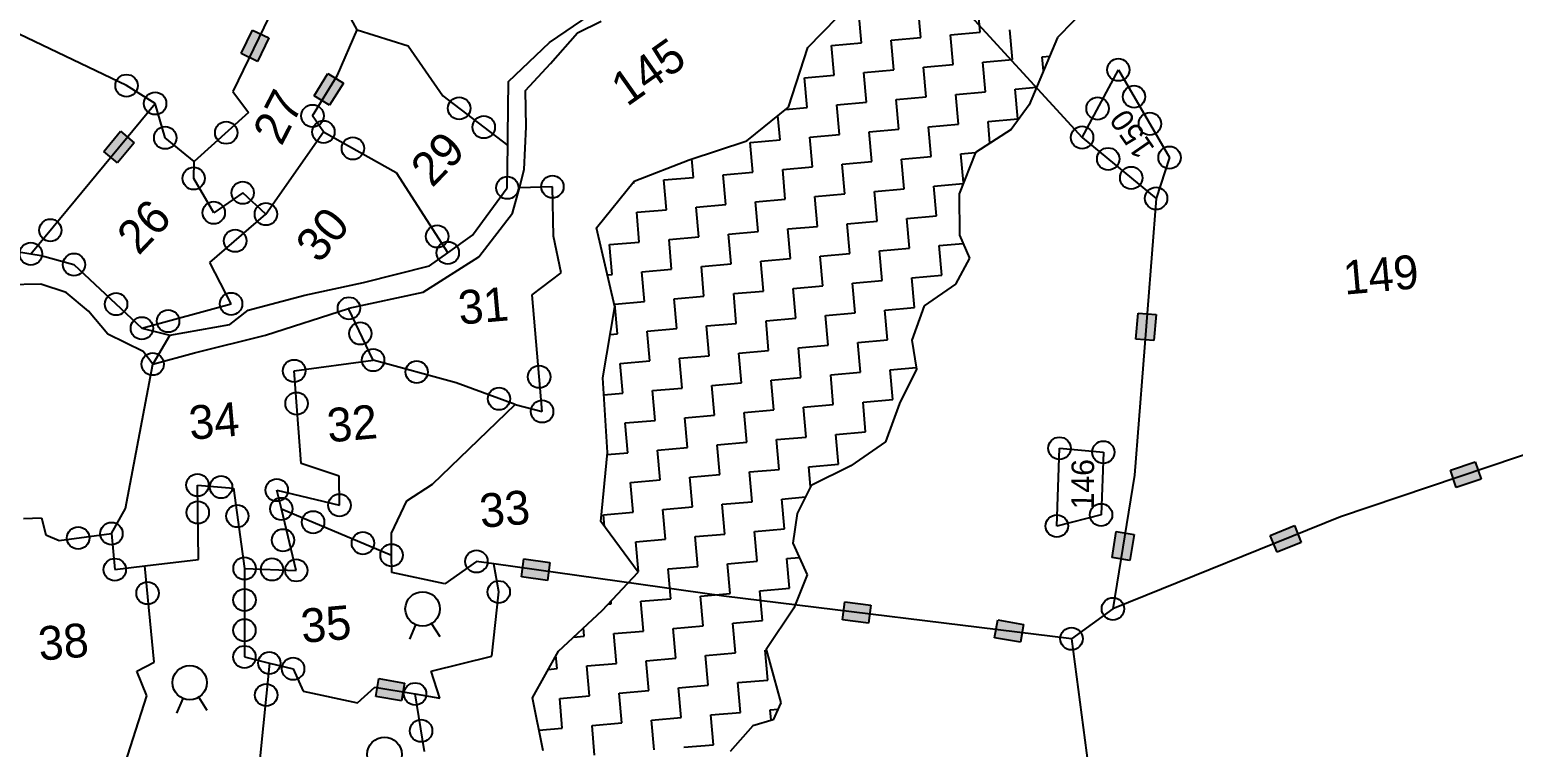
# Model space of a CAD drawing. Header units: metres. Extents: x 308560 to 311884, y 1910163 to 1912950.
# Drawn here: x 309892 to 310720, y 1910908 to 1911308 of the extents above; entities that cross this region are included whole.
import ezdxf

# ---------------------------------------------------------------- set-up
doc = ezdxf.new("R2010")
doc.units = ezdxf.units.M
doc.header["$MEASUREMENT"] = 0
for name, color, linetype in [('OFF', 1, 'Continuous'), ('POLY_HATCH', 12, 'Continuous'), ('POLY_PARCEL', 6, 'Continuous'), ('POLY_WATER', 4, 'Continuous'), ('TEXT_PARCEL', 7, 'Continuous')]:
    doc.layers.add(name, color=color, linetype=linetype)
doc.styles.add('TEXT_MAP', font='')
doc.styles.get('TEXT_MAP').set_extended_font_data('Kruti Dev 050')

msp = doc.modelspace()

# ---------------------------------------------------------------- hatches: boundary and pattern name
for points in [[(310010.48, 1911294.56), (310019.57, 1911290.17), (310025.91, 1911303.31), (310016.82, 1911307.7)], [(310051.21, 1911271.02), (310059.8, 1911265.73), (310067.44, 1911278.16), (310058.85, 1911283.44)], [(309933.77, 1911240), (309941.55, 1911233.57), (309950.84, 1911244.81), (309943.06, 1911251.24)], [(310509.6, 1911135.3), (310519.66, 1911134.51), (310520.8, 1911149.06), (310510.74, 1911149.85)], [(310702.08, 1911057.33), (310698.85, 1911066.9), (310685.03, 1911062.24), (310688.25, 1911052.68)], [(310601.81, 1911021.96), (310598.02, 1911031.31), (310584.5, 1911025.84), (310588.28, 1911016.49)], [(310496.25, 1911013.56), (310506.22, 1911011.97), (310508.53, 1911026.37), (310498.56, 1911027.97)], [(310181.24, 1911000.71), (310182.64, 1911010.71), (310168.2, 1911012.74), (310166.79, 1911002.75)], [(310360.38, 1910977.01), (310361.61, 1910987.03), (310347.12, 1910988.8), (310345.9, 1910978.78)], [(310445.15, 1910966.29), (310446.86, 1910976.23), (310432.49, 1910978.72), (310430.77, 1910968.77)], [(310099.96, 1910933.61), (310101.65, 1910943.56), (310087.26, 1910945.99), (310085.58, 1910936.04)]]:
    msp.add_hatch(color=256).paths.add_polyline_path(points)

# ---------------------------------------------------------------- linework, layer by layer
for p, q in [((310010.48, 1911294.56), (310016.82, 1911307.7)), ((310016.82, 1911307.7), (310025.91, 1911303.31)), ((310025.91, 1911303.31), (310019.57, 1911290.17)), ((310019.57, 1911290.17), (310010.48, 1911294.56)), ((310051.21, 1911271.02), (310058.85, 1911283.44)), ((310058.85, 1911283.44), (310067.44, 1911278.16)), ((310067.44, 1911278.16), (310059.8, 1911265.73)), ((310059.8, 1911265.73), (310051.21, 1911271.02)), ((309933.77, 1911240), (309943.06, 1911251.24)), ((309943.06, 1911251.24), (309950.84, 1911244.81)), ((309941.55, 1911233.57), (309933.77, 1911240)), ((309950.84, 1911244.81), (309941.55, 1911233.57)), ((310509.6, 1911135.3), (310510.74, 1911149.85)), ((310510.74, 1911149.85), (310520.8, 1911149.06)), ((310520.8, 1911149.06), (310519.66, 1911134.51)), ((310519.66, 1911134.51), (310509.6, 1911135.3)), ((310685.03, 1911062.24), (310698.85, 1911066.9)), ((310698.85, 1911066.9), (310702.08, 1911057.33)), ((310688.25, 1911052.68), (310685.03, 1911062.24)), ((310702.08, 1911057.33), (310688.25, 1911052.68)), ((310584.5, 1911025.84), (310598.02, 1911031.31)), ((310598.02, 1911031.31), (310601.81, 1911021.96)), ((310496.25, 1911013.56), (310498.56, 1911027.97)), ((310498.56, 1911027.97), (310508.53, 1911026.37)), ((310508.53, 1911026.37), (310506.22, 1911011.97)), ((310588.28, 1911016.49), (310584.5, 1911025.84)), ((310601.81, 1911021.96), (310588.28, 1911016.49)), ((310506.22, 1911011.97), (310496.25, 1911013.56)), ((310166.79, 1911002.75), (310168.2, 1911012.74)), ((310168.2, 1911012.74), (310182.64, 1911010.71)), ((310182.64, 1911010.71), (310181.24, 1911000.71)), ((310181.24, 1911000.71), (310166.79, 1911002.75)), ((310345.9, 1910978.78), (310347.12, 1910988.8)), ((310347.12, 1910988.8), (310361.61, 1910987.03)), ((310361.61, 1910987.03), (310360.38, 1910977.01)), ((310104.51, 1910967.92), (310107.91, 1910976.02)), ((310121.37, 1910969.29), (310116.71, 1910976.73)), ((310360.38, 1910977.01), (310345.9, 1910978.78)), ((310430.77, 1910968.77), (310432.49, 1910978.72)), ((310432.49, 1910978.72), (310446.86, 1910976.23)), ((310446.86, 1910976.23), (310445.15, 1910966.29)), ((310445.15, 1910966.29), (310430.77, 1910968.77)), ((310085.58, 1910936.04), (310087.26, 1910945.99)), ((310087.26, 1910945.99), (310101.65, 1910943.56)), ((310101.65, 1910943.56), (310099.96, 1910933.61)), ((309974.63, 1910926.81), (309978.03, 1910934.91)), ((309991.49, 1910928.17), (309986.84, 1910935.62)), ((310099.96, 1910933.61), (310085.58, 1910936.04))]:
    msp.add_line(p, q)
for centre, radius in [((310499.77, 1911285.55), 6.24), ((309946.52, 1911276.71), 6.24), ((309962.44, 1911266.78), 6.24), ((310132.05, 1911264.05), 6.24), ((310488.2, 1911263.95), 6.24), ((310508.52, 1911270.55), 6.24), ((310050.24, 1911259.82), 6.24), ((310517.36, 1911255.4), 6.24), ((309968.07, 1911247.62), 6.24), ((310002.1, 1911250.46), 6.24), ((310056.36, 1911250.88), 6.24), ((310145.78, 1911253.58), 6.24), ((310479.54, 1911247.79), 6.24), ((310072.77, 1911241.71), 6.24), ((310494.11, 1911235.81), 6.24), ((310528.35, 1911236.57), 6.24), ((309983.96, 1911224.97), 6.24), ((310506.95, 1911225.24), 6.24), ((310011.3, 1911216.97), 6.24), ((310158.92, 1911219.76), 6.24), ((310184.07, 1911220.32), 6.24), ((309995.14, 1911205.84), 6.24), ((310520.82, 1911213.83), 6.24), ((310024.26, 1911205.04), 6.24), ((309903.99, 1911196.04), 6.24), ((310007.1, 1911190.18), 6.24), ((310119.79, 1911192.64), 6.24), ((309893.14, 1911182.91), 6.24), ((310125.71, 1911183.43), 6.24), ((309917.19, 1911176.89), 6.24), ((309940.65, 1911154.88), 6.24), ((310004.81, 1911155), 6.24), ((310070.56, 1911152.53), 6.24), ((309955.06, 1911141.38), 6.24), ((309969.71, 1911145.39), 6.24), ((310076.93, 1911138.49), 6.24), ((310084.06, 1911123.67), 6.24), ((309961.1, 1911121.39), 6.24), ((310040.02, 1911117.62), 6.24), ((310108.34, 1911117), 6.24), ((310176.69, 1911114.35), 6.24), ((310041.36, 1911099.42), 6.24), ((310154.28, 1911102.11), 6.24), ((310178.32, 1911094.99), 6.24), ((310466.94, 1911074.45), 6.24), ((310491.41, 1911072.25), 6.24), ((309986.06, 1911053.95), 6.24), ((309999.22, 1911052.84), 6.24), ((310030.31, 1911051.13), 6.24), ((310032.86, 1911040.66), 6.24), ((310065.3, 1911042.69), 6.24), ((309986.26, 1911038.69), 6.24), ((310008.31, 1911036.67), 6.24), ((310050.59, 1911033.22), 6.24), ((310490.13, 1911037.33), 6.24), ((309919.52, 1911024.43), 6.24), ((309938.08, 1911026.88), 6.24), ((310465.46, 1911031.12), 6.24), ((310033.78, 1911023.18), 6.24), ((310078.38, 1911021.54), 6.24), ((310012.32, 1911007.45), 6.24), ((310094.36, 1911014.83), 6.24), ((310141.68, 1911011.37), 6.24), ((309939.94, 1911006.79), 6.24), ((310027.64, 1911006.88), 6.24), ((310041.2, 1911006.38), 6.24), ((309958.23, 1910993.7), 6.24), ((310154.12, 1910994.33), 6.24), ((310012.3, 1910989.86), 6.24), ((310111.62, 1910984.88), 9.6), ((310496.77, 1910984.89), 6.24), ((310012.28, 1910972.97), 6.24), ((310473.65, 1910968.25), 6.24), ((310012.27, 1910958.08), 6.24), ((310026.16, 1910954.71), 6.24), ((310039.4, 1910951.51), 6.24), ((309981.74, 1910943.76), 9.6), ((310024.4, 1910936.87), 6.24), ((310107.5, 1910937.45), 6.24), ((310110.8, 1910916.91), 6.24), ((310090.4, 1910903.75), 9.6)]:
    msp.add_circle(centre, radius)
at = {"layer": 'OFF'}
msp.add_line((309970.74, 1911137.51), (309961.1, 1911121.39), dxfattribs=at)
at = {"layer": 'POLY_HATCH'}
for p, q in [((310326.52, 1911297.95), (310351.4, 1911323.52)), ((310483.22, 1911321.38), (310465.79, 1911303.46)), ((310465.79, 1911303.46), (310450.07, 1911265.93)), ((310315.69, 1911264.71), (310326.52, 1911297.95)), ((310292.44, 1911245.96), (310315.69, 1911264.71)), ((310450.07, 1911265.93), (310440.07, 1911252.3)), ((310260.29, 1911235.34), (310292.44, 1911245.96)), ((310440.07, 1911252.3), (310420.11, 1911239.36)), ((310420.11, 1911239.36), (310410.93, 1911216.45)), ((310229.75, 1911223.38), (310260.29, 1911235.34)), ((310208.61, 1911197.39), (310229.75, 1911223.38)), ((310410.93, 1911216.45), (310411.14, 1911193.33)), ((310218.81, 1911153.39), (310208.61, 1911197.39)), ((310411.14, 1911193.33), (310416.69, 1911180.55)), ((310416.69, 1911180.55), (310408.85, 1911166.08)), ((310408.85, 1911166.08), (310391.43, 1911153.88)), ((310212.25, 1911113.84), (310218.81, 1911153.39)), ((310391.43, 1911153.88), (310384.51, 1911134.81)), ((310384.51, 1911134.81), (310387.23, 1911118.67)), ((310214.81, 1911072.13), (310212.25, 1911113.84)), ((310387.23, 1911118.67), (310377.73, 1911099.37)), ((310377.73, 1911099.37), (310369.96, 1911078.14)), ((310211.14, 1911033.58), (310214.81, 1911072.13)), ((310369.96, 1911078.14), (310350.57, 1911064.73)), ((310350.57, 1911064.73), (310328.36, 1911053.67)), ((310328.36, 1911053.67), (310320.6, 1911038.17)), ((310320.6, 1911038.17), (310318.16, 1911021.57)), ((310231.84, 1911005.34), (310211.14, 1911033.58)), ((310318.16, 1911021.57), (310326.23, 1911003.81)), ((310211.79, 1910983.91), (310231.84, 1911005.34)), ((310326.23, 1911003.81), (310318.75, 1910985.21)), ((310187.38, 1910961.35), (310211.79, 1910983.91)), ((310318.75, 1910985.21), (310303.32, 1910962.27)), ((310172.96, 1910935.22), (310187.38, 1910961.35)), ((310303.32, 1910962.27), (310311.41, 1910932.55)), ((310178.9, 1910905.68), (310172.96, 1910935.22)), ((310311.41, 1910932.55), (310307.29, 1910923.09)), ((310307.29, 1910923.09), (310295.86, 1910919.74)), ((310295.86, 1910919.74), (310283.32, 1910905.38))]:
    msp.add_line(p, q, dxfattribs=at)
at = {"layer": 'POLY_HATCH', "linetype": 'Continuous', "ltscale": 10}
for p, q in [((310389.56, 1911303.53), (310388.11, 1911320.11)), ((310422.72, 1911306.45), (310421.26, 1911323.03)), ((310356.41, 1911300.62), (310354.95, 1911317.19)), ((310372.99, 1911302.08), (310389.56, 1911303.53)), ((310406.14, 1911304.99), (310422.72, 1911306.45)), ((310407.6, 1911288.42), (310406.14, 1911304.99)), ((310440.75, 1911291.34), (310439.29, 1911307.91)), ((310339.84, 1911299.16), (310356.41, 1911300.62)), ((310341.29, 1911282.58), (310339.84, 1911299.16)), ((310374.45, 1911285.5), (310372.99, 1911302.08)), ((310391.02, 1911286.96), (310407.6, 1911288.42)), ((310392.48, 1911270.38), (310391.02, 1911286.96)), ((310424.18, 1911289.88), (310440.75, 1911291.34)), ((310425.63, 1911273.3), (310424.18, 1911289.88)), ((310457.33, 1911292.79), (310461.47, 1911293.16)), ((310458.02, 1911284.91), (310457.33, 1911292.79)), ((310324.72, 1911281.12), (310341.29, 1911282.58)), ((310326.18, 1911264.55), (310324.72, 1911281.12)), ((310357.87, 1911284.04), (310374.45, 1911285.5)), ((310359.33, 1911267.46), (310357.87, 1911284.04)), ((310375.91, 1911268.92), (310392.48, 1911270.38)), ((310409.06, 1911271.84), (310425.63, 1911273.3)), ((310410.52, 1911255.27), (310409.06, 1911271.84)), ((310442.21, 1911274.76), (310454.21, 1911275.82)), ((310443.67, 1911258.18), (310442.21, 1911274.76)), ((310314.18, 1911263.49), (310326.18, 1911264.55)), ((310342.75, 1911266.01), (310359.33, 1911267.46)), ((310344.21, 1911249.43), (310342.75, 1911266.01)), ((310377.36, 1911252.35), (310375.91, 1911268.92)), ((310311.06, 1911246.51), (310309.87, 1911260.02)), ((310393.94, 1911253.81), (310410.52, 1911255.27)), ((310395.4, 1911237.23), (310393.94, 1911253.81)), ((310427.09, 1911256.72), (310443.67, 1911258.18)), ((310428.16, 1911244.58), (310427.09, 1911256.72)), ((310294.48, 1911245.05), (310311.06, 1911246.51)), ((310295.94, 1911228.48), (310294.48, 1911245.05)), ((310327.64, 1911247.97), (310344.21, 1911249.43)), ((310329.1, 1911231.39), (310327.64, 1911247.97)), ((310360.79, 1911250.89), (310377.36, 1911252.35)), ((310362.25, 1911234.31), (310360.79, 1911250.89)), ((310378.82, 1911235.77), (310395.4, 1911237.23)), ((310411.98, 1911238.69), (310420.18, 1911239.41)), ((310413.39, 1911222.6), (310411.98, 1911238.69)), ((310262.79, 1911225.56), (310261.88, 1911235.87)), ((310279.37, 1911227.02), (310295.94, 1911228.48)), ((310312.52, 1911229.94), (310329.1, 1911231.39)), ((310313.98, 1911213.36), (310312.52, 1911229.94)), ((310345.67, 1911232.85), (310362.25, 1911234.31)), ((310347.13, 1911216.28), (310345.67, 1911232.85)), ((310380.28, 1911219.2), (310378.82, 1911235.77)), ((310229.11, 1911222.59), (310229.64, 1911222.64)), ((310229.64, 1911222.64), (310229.59, 1911223.19)), ((310246.22, 1911224.1), (310262.79, 1911225.56)), ((310247.67, 1911207.52), (310246.22, 1911224.1)), ((310280.83, 1911210.44), (310279.37, 1911227.02)), ((310396.86, 1911220.65), (310413.19, 1911222.09)), ((310398.32, 1911204.08), (310396.86, 1911220.65)), ((310297.4, 1911211.9), (310313.98, 1911213.36)), ((310298.86, 1911195.32), (310297.4, 1911211.9)), ((310330.55, 1911214.82), (310347.13, 1911216.28)), ((310332.01, 1911198.24), (310330.55, 1911214.82)), ((310363.71, 1911217.74), (310380.28, 1911219.2)), ((310365.17, 1911201.16), (310363.71, 1911217.74)), ((310214.48, 1911204.6), (310214.52, 1911204.61)), ((310214.52, 1911204.61), (310214.52, 1911204.65)), ((310231.1, 1911206.06), (310247.67, 1911207.52)), ((310232.56, 1911189.49), (310231.1, 1911206.06)), ((310264.25, 1911208.98), (310280.83, 1911210.44)), ((310265.71, 1911192.41), (310264.25, 1911208.98)), ((310381.74, 1911202.62), (310398.32, 1911204.08)), ((310315.44, 1911196.78), (310332.01, 1911198.24)), ((310316.9, 1911180.21), (310315.44, 1911196.78)), ((310348.59, 1911199.7), (310365.17, 1911201.16)), ((310350.05, 1911183.13), (310348.59, 1911199.7)), ((310383.2, 1911186.04), (310381.74, 1911202.62)), ((310215.98, 1911188.03), (310232.56, 1911189.49)), ((310217.44, 1911171.45), (310215.98, 1911188.03)), ((310249.13, 1911190.95), (310265.71, 1911192.41)), ((310250.59, 1911174.37), (310249.13, 1911190.95)), ((310282.29, 1911193.87), (310298.86, 1911195.32)), ((310283.74, 1911177.29), (310282.29, 1911193.87)), ((310399.78, 1911187.5), (310413.16, 1911188.68)), ((310401.24, 1911170.93), (310399.78, 1911187.5)), ((310300.32, 1911178.75), (310316.9, 1911180.21)), ((310333.47, 1911181.67), (310350.05, 1911183.13)), ((310334.93, 1911165.09), (310333.47, 1911181.67)), ((310366.62, 1911184.58), (310383.2, 1911186.04)), ((310368.08, 1911168.01), (310366.62, 1911184.58)), ((310214.68, 1911171.21), (310217.44, 1911171.45)), ((310234.02, 1911172.91), (310250.59, 1911174.37)), ((310235.47, 1911156.34), (310234.02, 1911172.91)), ((310267.17, 1911175.83), (310283.74, 1911177.29)), ((310268.63, 1911159.25), (310267.17, 1911175.83)), ((310301.78, 1911162.17), (310300.32, 1911178.75)), ((310384.66, 1911169.47), (310401.24, 1911170.93)), ((310318.36, 1911163.63), (310334.93, 1911165.09)), ((310319.81, 1911147.06), (310318.36, 1911163.63)), ((310351.51, 1911166.55), (310368.08, 1911168.01)), ((310352.97, 1911149.97), (310351.51, 1911166.55)), ((310386.12, 1911152.89), (310384.66, 1911169.47)), ((310218.9, 1911154.88), (310235.47, 1911156.34)), ((310220.36, 1911138.3), (310218.9, 1911154.88)), ((310252.05, 1911157.8), (310268.63, 1911159.25)), ((310253.51, 1911141.22), (310252.05, 1911157.8)), ((310285.2, 1911160.71), (310301.78, 1911162.17)), ((310286.66, 1911144.14), (310285.2, 1911160.71)), ((310303.24, 1911145.6), (310319.81, 1911147.06)), ((310336.39, 1911148.51), (310352.97, 1911149.97)), ((310337.85, 1911131.94), (310336.39, 1911148.51)), ((310369.54, 1911151.43), (310386.12, 1911152.89)), ((310371, 1911134.86), (310369.54, 1911151.43)), ((310216.25, 1911137.94), (310220.36, 1911138.3)), ((310236.93, 1911139.76), (310253.51, 1911141.22)), ((310238.39, 1911123.18), (310236.93, 1911139.76)), ((310270.09, 1911142.68), (310286.66, 1911144.14)), ((310271.55, 1911126.1), (310270.09, 1911142.68)), ((310304.7, 1911129.02), (310303.24, 1911145.6)), ((310321.27, 1911130.48), (310337.85, 1911131.94)), ((310322.73, 1911113.9), (310321.27, 1911130.48)), ((310354.43, 1911133.4), (310371, 1911134.86)), ((310355.88, 1911116.82), (310354.43, 1911133.4)), ((310221.82, 1911121.73), (310238.39, 1911123.18)), ((310223.28, 1911105.15), (310221.82, 1911121.73)), ((310254.97, 1911124.64), (310271.55, 1911126.1)), ((310256.43, 1911108.07), (310254.97, 1911124.64)), ((310288.12, 1911127.56), (310304.7, 1911129.02)), ((310289.58, 1911110.99), (310288.12, 1911127.56)), ((310306.16, 1911112.44), (310322.73, 1911113.9)), ((310339.31, 1911115.36), (310355.88, 1911116.82)), ((310340.77, 1911098.79), (310339.31, 1911115.36)), ((310372.46, 1911118.28), (310387.08, 1911119.57)), ((310373.92, 1911101.7), (310372.46, 1911118.28)), ((310212.84, 1911104.23), (310223.28, 1911105.15)), ((310239.85, 1911106.61), (310256.43, 1911108.07)), ((310241.31, 1911090.03), (310239.85, 1911106.61)), ((310273, 1911109.53), (310289.58, 1911110.99)), ((310274.46, 1911092.95), (310273, 1911109.53)), ((310307.62, 1911095.87), (310306.16, 1911112.44)), ((310324.19, 1911097.33), (310340.77, 1911098.79)), ((310325.65, 1911080.75), (310324.19, 1911097.33)), ((310357.34, 1911100.24), (310373.92, 1911101.7)), ((310358.8, 1911083.67), (310357.34, 1911100.24)), ((310224.73, 1911088.57), (310241.31, 1911090.03)), ((310226.19, 1911072), (310224.73, 1911088.57)), ((310257.89, 1911091.49), (310274.46, 1911092.95)), ((310259.35, 1911074.91), (310257.89, 1911091.49)), ((310291.04, 1911094.41), (310307.62, 1911095.87)), ((310292.5, 1911077.83), (310291.04, 1911094.41)), ((310309.07, 1911079.29), (310325.65, 1911080.75)), ((310342.23, 1911082.21), (310358.8, 1911083.67)), ((310343.69, 1911065.63), (310342.23, 1911082.21)), ((310214.7, 1911070.99), (310226.19, 1911072)), ((310242.77, 1911073.46), (310259.35, 1911074.91)), ((310244.23, 1911056.88), (310242.77, 1911073.46)), ((310275.92, 1911076.37), (310292.5, 1911077.83)), ((310277.38, 1911059.8), (310275.92, 1911076.37)), ((310310.53, 1911062.72), (310309.07, 1911079.29)), ((310327.11, 1911064.17), (310343.69, 1911065.63)), ((310328.08, 1911053.12), (310327.11, 1911064.17)), ((310227.65, 1911055.42), (310244.23, 1911056.88)), ((310229.11, 1911038.84), (310227.65, 1911055.42)), ((310260.8, 1911058.34), (310277.38, 1911059.8)), ((310262.26, 1911041.76), (310260.8, 1911058.34)), ((310293.96, 1911061.26), (310310.53, 1911062.72)), ((310295.42, 1911044.68), (310293.96, 1911061.26)), ((310311.99, 1911046.14), (310325.17, 1911047.3)), ((310212.54, 1911037.39), (310229.11, 1911038.84)), ((310245.69, 1911040.3), (310262.26, 1911041.76)), ((310247.15, 1911023.73), (310245.69, 1911040.3)), ((310278.84, 1911043.22), (310295.42, 1911044.68)), ((310280.3, 1911026.65), (310278.84, 1911043.22)), ((310313.45, 1911029.56), (310311.99, 1911046.14)), ((310213.11, 1911030.89), (310212.54, 1911037.39)), ((310230.57, 1911022.27), (310247.15, 1911023.73)), ((310232.03, 1911005.69), (310230.57, 1911022.27)), ((310263.72, 1911025.19), (310280.3, 1911026.65)), ((310265.18, 1911008.61), (310263.72, 1911025.19)), ((310296.87, 1911028.1), (310313.45, 1911029.56)), ((310298.33, 1911011.53), (310296.87, 1911028.1)), ((310314.91, 1911012.99), (310321.78, 1911013.59)), ((310231.61, 1911005.66), (310232.03, 1911005.69)), ((310248.61, 1911007.15), (310265.18, 1911008.61)), ((310250.06, 1910990.58), (310248.61, 1911007.15)), ((310281.76, 1911010.07), (310298.33, 1911011.53)), ((310283.22, 1910993.49), (310281.76, 1911010.07)), ((310316.37, 1910996.41), (310314.91, 1911012.99)), ((310216.91, 1910987.66), (310216.77, 1910989.24)), ((310233.49, 1910989.12), (310250.06, 1910990.58)), ((310234.95, 1910972.54), (310233.49, 1910989.12)), ((310266.64, 1910992.03), (310283.22, 1910993.49)), ((310268.1, 1910975.46), (310266.64, 1910992.03)), ((310299.79, 1910994.95), (310316.37, 1910996.41)), ((310301.25, 1910978.38), (310299.79, 1910994.95)), ((310215.15, 1910987.5), (310216.91, 1910987.66)), ((310201.8, 1910969.62), (310201.38, 1910974.29)), ((310218.37, 1910971.08), (310234.95, 1910972.54)), ((310251.52, 1910974), (310268.1, 1910975.46)), ((310252.98, 1910957.42), (310251.52, 1910974)), ((310284.68, 1910976.92), (310301.25, 1910978.38)), ((310286.13, 1910960.34), (310284.68, 1910976.92)), ((310195.76, 1910969.09), (310201.8, 1910969.62)), ((310219.83, 1910954.51), (310218.37, 1910971.08)), ((310186.68, 1910951.59), (310186.03, 1910958.91)), ((310236.41, 1910955.96), (310252.98, 1910957.42)), ((310237.87, 1910939.39), (310236.41, 1910955.96)), ((310269.56, 1910958.88), (310286.13, 1910960.34)), ((310271.02, 1910942.31), (310269.56, 1910958.88)), ((310302.71, 1910961.8), (310303.43, 1910961.86)), ((310304.17, 1910945.22), (310302.71, 1910961.8)), ((310181.75, 1910951.15), (310186.68, 1910951.59)), ((310203.25, 1910953.05), (310219.83, 1910954.51)), ((310204.71, 1910936.47), (310203.25, 1910953.05)), ((310221.29, 1910937.93), (310237.87, 1910939.39)), ((310254.44, 1910940.85), (310271.02, 1910942.31)), ((310255.9, 1910924.27), (310254.44, 1910940.85)), ((310287.59, 1910943.77), (310304.17, 1910945.22)), ((310289.05, 1910927.19), (310287.59, 1910943.77)), ((310188.14, 1910935.01), (310204.71, 1910936.47)), ((310189.6, 1910918.44), (310188.14, 1910935.01)), ((310222.75, 1910921.35), (310221.29, 1910937.93)), ((310239.32, 1910922.81), (310255.9, 1910924.27)), ((310240.78, 1910906.24), (310239.32, 1910922.81)), ((310272.48, 1910925.73), (310289.05, 1910927.19)), ((310273.94, 1910909.15), (310272.48, 1910925.73)), ((310305.63, 1910928.65), (310309.87, 1910929.02)), ((310306.15, 1910922.75), (310305.63, 1910928.65)), ((310176.57, 1910917.29), (310189.6, 1910918.44)), ((310206.17, 1910919.89), (310222.75, 1910921.35)), ((310207.63, 1910903.32), (310206.17, 1910919.89)), ((310257.36, 1910907.7), (310273.94, 1910909.15))]:
    msp.add_line(p, q, dxfattribs=at)
at = {"layer": 'POLY_PARCEL'}
for p, q in [((310381.4, 1911355.06), (310479.54, 1911247.79)), ((310075.2, 1911307.8), (310057.8, 1911339.79)), ((309946.52, 1911276.71), (309869.63, 1911313.41)), ((310026.04, 1911315.19), (310005.87, 1911273.41)), ((310064.22, 1911282.55), (310075.2, 1911307.8)), ((310075.2, 1911307.8), (310103.55, 1911298.92)), ((310103.55, 1911298.92), (310123, 1911270.95)), ((310050.24, 1911259.82), (310064.22, 1911282.55)), ((310479.54, 1911247.79), (310499.77, 1911285.55)), ((310499.77, 1911285.55), (310528.35, 1911236.57)), ((309962.44, 1911266.78), (309946.52, 1911276.71)), ((310005.87, 1911273.41), (310014.6, 1911261.68)), ((310123, 1911270.95), (310159.22, 1911243.32)), ((309893.14, 1911182.91), (309962.44, 1911266.78)), ((309968.07, 1911247.62), (309962.44, 1911266.78)), ((310014.6, 1911261.68), (309984.28, 1911234.48)), ((310056.36, 1911250.88), (310050.24, 1911259.82)), ((309984.28, 1911234.48), (309968.07, 1911247.62)), ((310024.26, 1911205.04), (310056.36, 1911250.88)), ((310056.36, 1911250.88), (310096.93, 1911228.22)), ((310479.54, 1911247.79), (310520.82, 1911213.83)), ((309983.96, 1911224.97), (309984.28, 1911234.48)), ((310528.35, 1911236.57), (310520.82, 1911213.83)), ((309995.14, 1911205.84), (309983.96, 1911224.97)), ((310096.93, 1911228.22), (310125.71, 1911183.43)), ((310184.07, 1911220.32), (310165.66, 1911219.67)), ((310184.75, 1911192.67), (310184.07, 1911220.32)), ((310011.3, 1911216.97), (309995.14, 1911205.84)), ((310024.26, 1911205.04), (310011.3, 1911216.97)), ((310520.82, 1911213.83), (310508.72, 1911059.48)), ((309993.06, 1911178.02), (310024.26, 1911205.04)), ((309866.25, 1911187.2), (309893.14, 1911182.91)), ((310189, 1911172.35), (310184.75, 1911192.67)), ((309893.14, 1911182.91), (309898.91, 1911181.99)), ((309898.91, 1911181.99), (309917.19, 1911176.89)), ((309917.19, 1911176.89), (309955.06, 1911141.38)), ((310004.81, 1911155), (309993.06, 1911178.02)), ((310172.86, 1911160.05), (310189, 1911172.35)), ((309898.7, 1911165.9), (309879.98, 1911165.65)), ((309912.82, 1911161.28), (309898.7, 1911165.9)), ((309925.21, 1911150.91), (309912.82, 1911161.28)), ((309955.06, 1911141.38), (310004.81, 1911155)), ((310178.32, 1911094.99), (310172.86, 1911160.05)), ((309936.12, 1911138.19), (309925.21, 1911150.91)), ((310084.06, 1911123.67), (310070.23, 1911152.43)), ((309955.72, 1911128.46), (309936.12, 1911138.19)), ((309955.06, 1911141.38), (309970.74, 1911137.51)), ((309945.97, 1911040.88), (309961.1, 1911121.39)), ((309961.1, 1911121.39), (309955.72, 1911128.46)), ((310040.02, 1911117.62), (310084.06, 1911123.67)), ((310130.29, 1911110.98), (310084.06, 1911123.67)), ((310043.83, 1911066.03), (310040.02, 1911117.62)), ((310163.22, 1911098.81), (310130.29, 1911110.98)), ((310117.15, 1911054.47), (310163.22, 1911098.81)), ((310163.22, 1911098.81), (310178.32, 1911094.99)), ((310783.05, 1911089.93), (310623.68, 1911036.26)), ((310465.46, 1911031.12), (310466.94, 1911074.45)), ((310466.94, 1911074.45), (310491.41, 1911072.25)), ((310491.41, 1911072.25), (310490.13, 1911037.33)), ((310065.15, 1911058.95), (310043.83, 1911066.03)), ((310065.3, 1911042.69), (310065.15, 1911058.95)), ((310508.72, 1911059.48), (310496.77, 1910984.89)), ((309986.6, 1911012.5), (309986.06, 1911053.95)), ((309986.06, 1911053.95), (310006.17, 1911052.25)), ((310006.17, 1911052.25), (310012.32, 1911007.45)), ((310032.86, 1911040.66), (310030.31, 1911051.13)), ((310030.31, 1911051.13), (310065.3, 1911042.69)), ((310102.86, 1911045.14), (310117.15, 1911054.47)), ((309938.08, 1911026.88), (309945.97, 1911040.88)), ((310032.86, 1911040.66), (310094.36, 1911014.83)), ((310041.2, 1911006.38), (310032.86, 1911040.66)), ((310094.25, 1911027.2), (310102.86, 1911045.14)), ((309888.99, 1911035.35), (309899.03, 1911035.69)), ((309899.03, 1911035.69), (309901.52, 1911026.22)), ((310490.13, 1911037.33), (310465.46, 1911031.12)), ((310623.68, 1911036.26), (310496.77, 1910984.89)), ((309901.52, 1911026.22), (309908.94, 1911023.03)), ((309908.94, 1911023.03), (309938.08, 1911026.88)), ((309938.08, 1911026.88), (309939.94, 1911006.79)), ((310094.36, 1911014.83), (310094.25, 1911027.2)), ((310094.44, 1911005.11), (310094.36, 1911014.83)), ((309939.94, 1911006.79), (309956.79, 1911008.85)), ((309956.79, 1911008.85), (309986.6, 1911012.5)), ((309961.89, 1910955.15), (309956.79, 1911008.85)), ((310012.32, 1911007.45), (310012.27, 1910958.08)), ((310012.32, 1911007.45), (310041.2, 1911006.38)), ((310124.15, 1910998.96), (310094.44, 1911005.11)), ((310141.68, 1911011.37), (310124.15, 1910998.96)), ((310151.43, 1911010), (310141.68, 1911011.37)), ((310154.12, 1910994.33), (310151.43, 1911010)), ((310279.72, 1910991.95), (310151.43, 1911010)), ((310150.31, 1910958.53), (310154.12, 1910994.33)), ((310473.65, 1910968.25), (310279.72, 1910991.95)), ((310496.77, 1910984.89), (310473.65, 1910968.25)), ((310473.65, 1910968.25), (310483.83, 1910890.53)), ((310012.27, 1910958.08), (310026.16, 1910954.71)), ((310116.52, 1910950.19), (310150.31, 1910958.53)), ((309952.26, 1910950.1), (309961.89, 1910955.15)), ((309957.87, 1910936.33), (309952.26, 1910950.1)), ((310026.16, 1910954.71), (310020.89, 1910901.35)), ((310026.16, 1910954.71), (310039.4, 1910951.51)), ((310039.4, 1910951.51), (310045.08, 1910939.03)), ((310121.24, 1910935.13), (310116.52, 1910950.19)), ((310045.08, 1910939.03), (310075.31, 1910932.55)), ((310075.31, 1910932.55), (310084.98, 1910941.26)), ((310084.98, 1910941.26), (310107.5, 1910937.45)), ((309942.06, 1910887.03), (309957.87, 1910936.33)), ((310112.66, 1910905.38), (310107.5, 1910937.45)), ((310107.5, 1910937.45), (310121.24, 1910935.13))]:
    msp.add_line(p, q, dxfattribs=at)
at = {"layer": 'POLY_WATER'}
for p, q in [((310182.44, 1911300.76), (310205.1, 1911316.21)), ((310198.04, 1911306.22), (310211.19, 1911312.68)), ((310183.05, 1911288.97), (310198.04, 1911306.22)), ((310159.56, 1911279.06), (310182.44, 1911300.76)), ((310168.98, 1911274.05), (310183.05, 1911288.97)), ((310159.29, 1911248.83), (310159.56, 1911279.06)), ((310169.37, 1911253.69), (310168.98, 1911274.05)), ((310168.39, 1911229.86), (310169.37, 1911253.69)), ((310159.22, 1911243.32), (310159.29, 1911248.83)), ((310158.92, 1911219.76), (310159.22, 1911243.32)), ((310165.66, 1911219.67), (310168.39, 1911229.86)), ((310139.58, 1911193.3), (310158.92, 1911219.76)), ((310161.86, 1911205.54), (310165.66, 1911219.67)), ((310143.01, 1911181.26), (310161.86, 1911205.54)), ((310125.71, 1911183.43), (310139.58, 1911193.3)), ((310112.02, 1911161.49), (310143.01, 1911181.26)), ((310115.51, 1911176.17), (310125.71, 1911183.43)), ((310078.65, 1911166.89), (310115.51, 1911176.17)), ((310045.88, 1911159.91), (310078.65, 1911166.89)), ((310014.41, 1911151.49), (310045.88, 1911159.91)), ((310070.56, 1911152.53), (310112.02, 1911161.49)), ((310004.17, 1911143.57), (310014.41, 1911151.49)), ((310024.03, 1911137.54), (310070.23, 1911152.43)), ((310070.23, 1911152.43), (310070.56, 1911152.53)), ((309970.74, 1911137.51), (310004.17, 1911143.57)), ((309984.33, 1911127.63), (310024.03, 1911137.54)), ((309961.1, 1911121.39), (309984.33, 1911127.63))]:
    msp.add_line(p, q, dxfattribs=at)

# ---------------------------------------------------------------- texts
at = {"layer": 'TEXT_PARCEL', "style": 'TEXT_MAP'}
for s, height, rotation, p in [('145', 18.868, 35.2456, (310225.69, 1911264.67)), ('27', 18.868, 62.79196, (310032.95, 1911242.54)), ('150', 12.578, 124.54011, (310520.49, 1911241.6)), ('29', 18.868, 45.89796, (310116.99, 1911219.36)), ('26', 18.868, 46.40711, (309953.23, 1911181.57)), ('30', 18.868, 49.98308, (310053.93, 1911176.97)), ('149', 18.868, 5.02997, (310626.03, 1911160.11)), ('31', 18.868, 5.02997, (310132.35, 1911143.4)), ('34', 18.868, 5.02997, (309982.11, 1911079.15)), ('32', 18.868, 5.02997, (310059.15, 1911077.72)), ('146', 12.578, 89.71202, (310486.12, 1911040.35)), ('33', 18.868, 5.02997, (310144.26, 1911030.04)), ('35', 18.868, 5.02997, (310044.59, 1910965.87)), ('38', 18.868, 5.02997, (309898.07, 1910955.97))]:
    msp.add_text(s, height=height, rotation=rotation, dxfattribs=at).set_placement(p)

doc.saveas('drawing.dxf')
